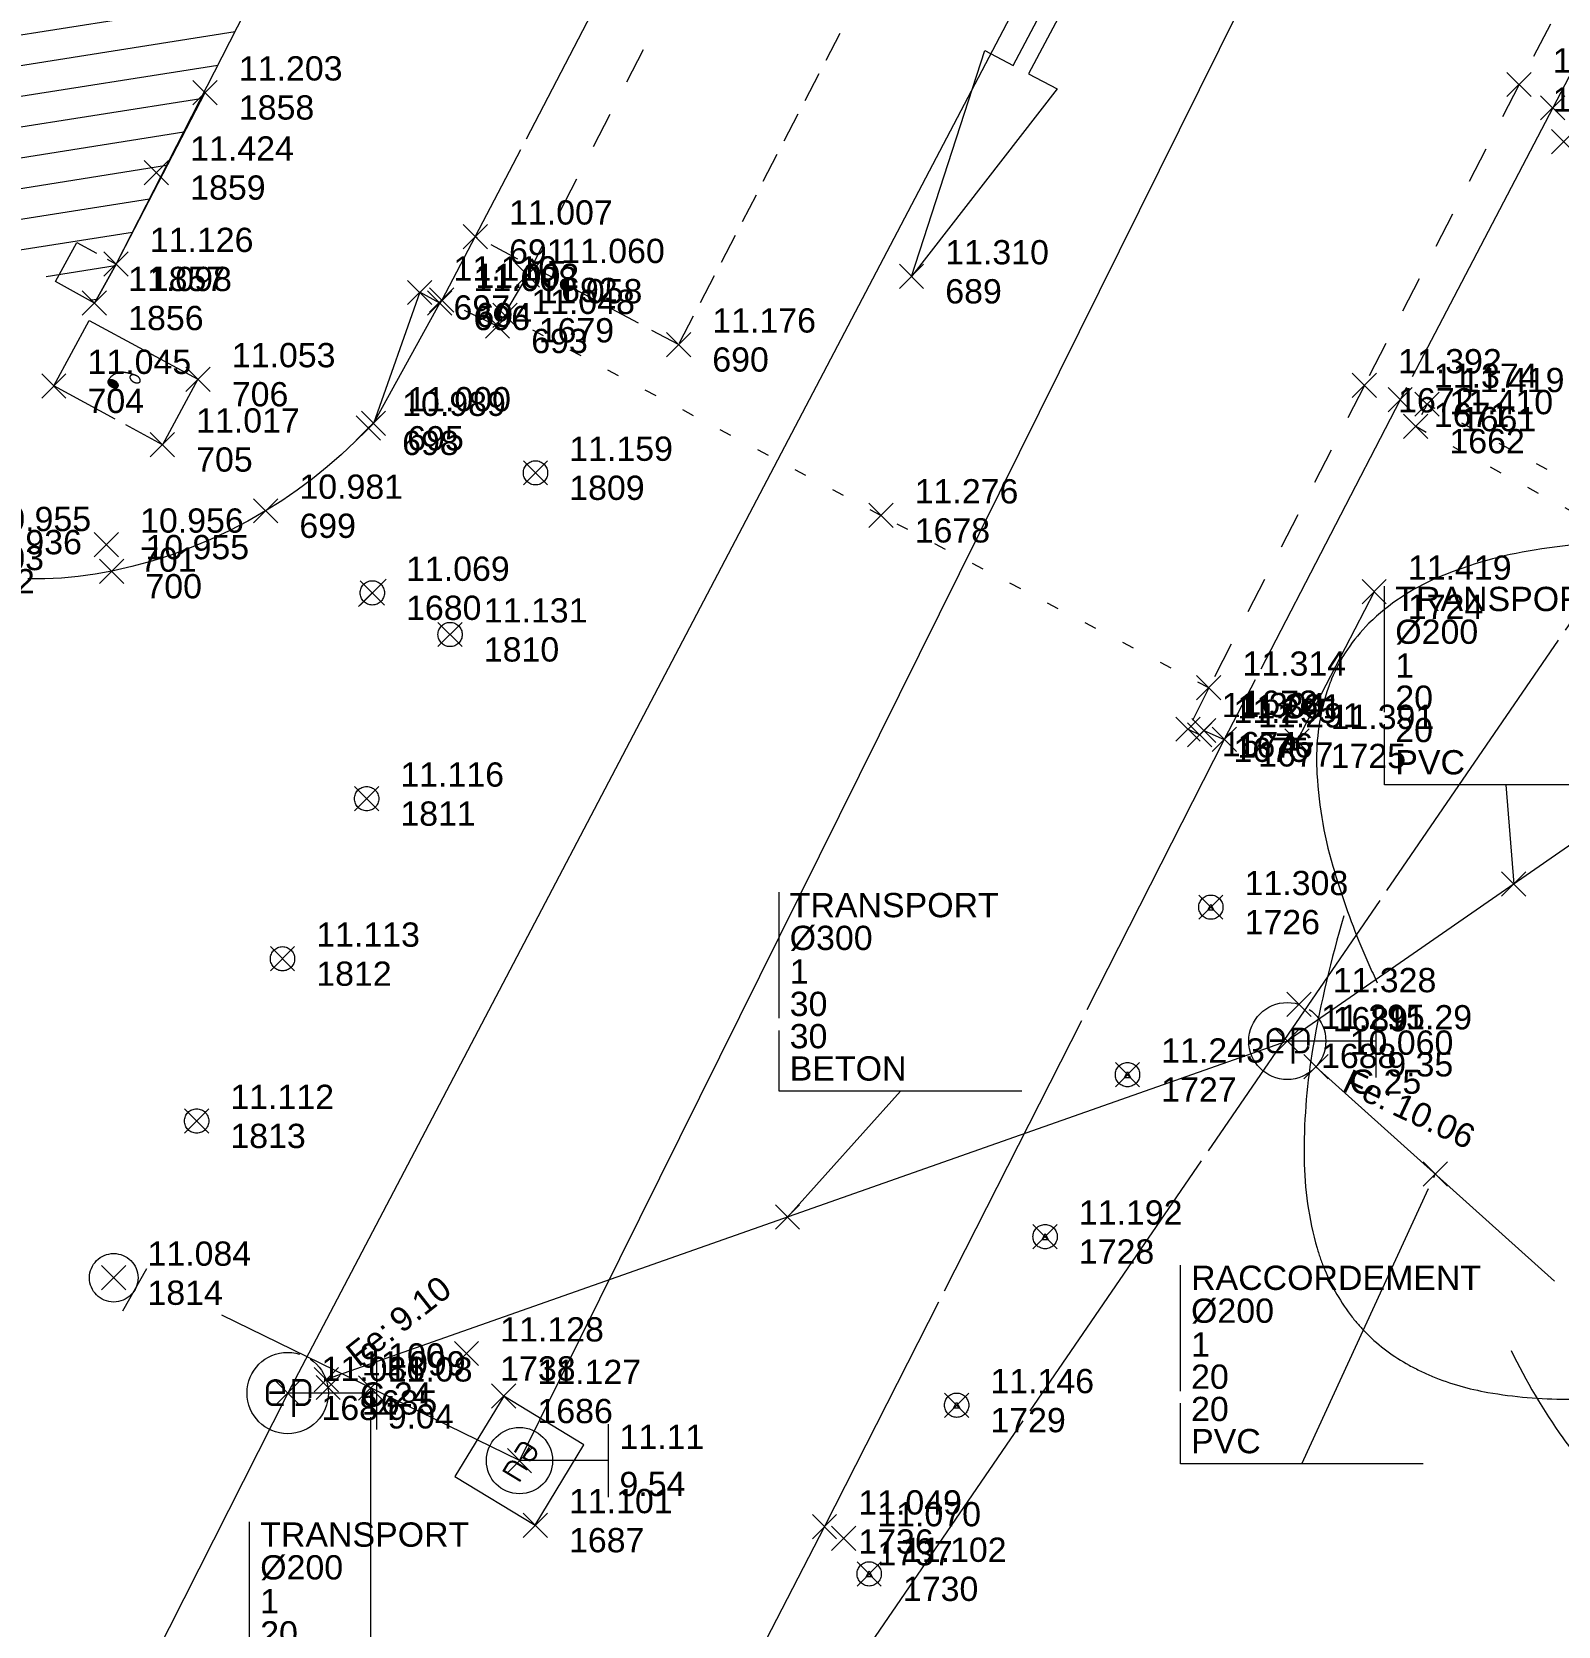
# Model space of a CAD drawing. Header units: metres. Extents: x 1223562 to 1223801, y 7191360 to 7191620.
# Drawn here: x 1223735.55 to 1223748.13, y 7191491.65 to 7191504.78 of the extents above; entities that cross this region are included whole.
import ezdxf
from ezdxf.enums import TextEntityAlignment as Align

# ---------------------------------------------------------------- set-up
doc = ezdxf.new("R2010")
doc.units = ezdxf.units.M
doc.header["$PDMODE"] = 3
doc.header["$PDSIZE"] = 0.1
for name, pattern in [('LL_0822', [2.5, 2.5, 0]), ('LL_0824', [0.35, 0.1, -0.25]), ('LL_0829', [0.6, 0.3, -0.3]), ('Rec_Continu', [2.5, 2.5, 0]), ('RL_1103', [0.375, 0.25, -0.125]), ('RL_1105', [2.5, 2.5, 0]), ('RL_1110', [2.5, 2.5, 0]), ('Socle_Continu', [2.5, 2.5, 0]), ('YL_2901', [2.5, 2.5, 0])]:
    doc.linetypes.add(name, pattern=pattern)
for name, color, linetype, lineweight in [('BATIH_SCS', 201, 'Socle_Continu', 13), ('EAUPO_SCS', 140, 'Socle_Continu', 13), ('JARDI_SCS', 82, 'Socle_Continu', 13), ('MARQU_PSS', 7, 'Socle_Continu', 13), ('MOBUR_SCS', 251, 'Socle_Continu', 13), ('SIGNV_SCS', 20, 'Socle_Continu', 13), ('SIGTA_SCI', 7, 'Socle_Continu', 13), ('SIGTM_SCI', 1, 'Socle_Continu', 13), ('SIGTO_SCI', 255, 'Socle_Continu', 13), ('TELEC_SCS', 3, 'Socle_Continu', 13), ('VOIRI_SCS', 7, 'Socle_Continu', 13)]:
    doc.layers.add(name, color=color, linetype=linetype, lineweight=lineweight)
for name, color, linetype, lineweight, true_color in [('BATIM_SCS', 7, 'Socle_Continu', 13, 0xdf7fff), ('EAUPL_PSI', 5, 'Socle_Continu', 13, 0x0000ff), ('EAUPL_SCI', 5, 'Socle_Continu', 13, 0x0000ff), ('EAUPL_SCS', 5, 'Socle_Continu', 13, 0x0000ff), ('EAUPL_SCT', 5, 'Socle_Continu', 13, 0x0000ff), ('EAUUS_PSI', 7, 'Socle_Continu', 13, 0x7f3f00), ('EAUUS_SCI', 7, 'Socle_Continu', 13, 0x7f3f00), ('EAUUS_SCS', 7, 'Socle_Continu', 13, 0x7f3f00), ('EAUUS_SCT', 7, 'Socle_Continu', 13, 0x7f3f00), ('SIGTS_PSS', 7, 'Socle_Continu', 13, 0x9966cc)]:
    doc.layers.add(name, color=color, linetype=linetype, lineweight=lineweight, true_color=true_color)
doc.styles.add('Reseaux', font='arial.ttf')
doc.styles.get("Standard").update_dxf_attribs({"font": 'arial.ttf'})
doc.styles.add('Style_1', font='WINGDNG2.TTF')
doc.linetypes.add('BL_0101', pattern='A,3,-0.2,0.2,-0.381,["ep",Standard,S=0.254,R=0,X=-0.2,Y=-0.1],-0.381,0.2,-0.2', length=4.562)
doc.linetypes.add('CL_0181', pattern='A,3,-0.15,0.4,-0.381,["eu",Standard,S=0.254,R=0,X=-0.2,Y=-0.1],-0.381,0.4,-0.15', length=4.862)
doc.linetypes.add('NL_0902', pattern='A,0,["U",Style_1,S=0.127,R=0,X=-0.105,Y=-0.085],1', length=1)

# ---------------------------------------------------------------- blocks, each defined once
blk = doc.blocks.new('YP_1521')
at = {"layer": 'SIGTO_SCI', "color": 7, "linetype": 'Socle_Continu'}
blk.add_point((0, 0), dxfattribs=at)
at = {"layer": 'SIGTA_SCI', "linetype": 'Socle_Continu'}
blk.add_attdef('ALT', (0.278, 0.099), '', height=0.2, dxfattribs=at)
at = {"layer": 'SIGTA_SCI', "linetype": 'Socle_Continu', "flags": 9}
blk.add_attdef('CALQUE_ALT', (1.69, -1.18), '', height=0.2, dxfattribs=at)
at = {"layer": 'SIGTM_SCI', "linetype": 'Socle_Continu'}
blk.add_attdef('MAT', (0.278, -0.223), '', height=0.2, dxfattribs=at)
at = {"layer": 'SIGTM_SCI', "linetype": 'Socle_Continu', "flags": 9}
blk.add_attdef('CALQUE_MAT', (1.69, -1.501), '', height=0.2, dxfattribs=at)
at = {"layer": 'SIGTO_SCI', "linetype": 'Socle_Continu', "flags": 9}
for tag, p in [('ID', (1.69, 0.105)), ('NATURE', (1.69, -0.216)), ('FAMILLE', (1.69, -0.538)), ('CALQUE', (1.69, -0.859)), ('PCRS', (1.69, -1.823))]:
    blk.add_attdef(tag, p, '', height=0.2, dxfattribs=at)
blk = doc.blocks.new('MP_2578')
at = {"layer": 'MARQU_PSS', "linetype": 'Rec_Continu'}
blk.add_lwpolyline([(0.5, -0.0875), (0.5, -0.0188), (0, -0.0188), (0, 0.0187), (0.5, 0.0187), (0.5, 0.0875), (1, 0)], close=True, dxfattribs=at)
at = {"layer": 'MARQU_PSS', "linetype": 'Rec_Continu', "flags": 9}
for tag, p in [('ID', (0.4486, -0.465)), ('NATURE', (0.4486, -0.7863)), ('FAMILLE', (0.4486, -1.1075)), ('CALQUE', (0.4486, -1.4288)), ('PCRS', (0.4486, -1.7501))]:
    blk.add_attdef(tag, p, '', height=0.2, dxfattribs=at)
blk = doc.blocks.new('LP_0842')
at = {"layer": 'VOIRI_SCS', "linetype": 'Socle_Continu', "flags": 128}
blk.add_lwpolyline([(1, 0), (1, 0.5), (0, 0)], dxfattribs=at)
at = {"layer": 'VOIRI_SCS', "linetype": 'Socle_Continu', "flags": 9}
for tag, p in [('ID', (1.488, 0.614)), ('NATURE', (1.488, 0.292)), ('FAMILLE', (1.488, -0.029)), ('CALQUE', (1.488, -0.35)), ('PCRS', (1.488, -0.672))]:
    blk.add_attdef(tag, p, '', height=0.2, dxfattribs=at)
blk = doc.blocks.new('TP_1203')
at = {"layer": 'JARDI_SCS', "linetype": 'Socle_Continu'}
for points in [[(0.3171, 0.1998, 0.007667), (0.3097, 0.2185, 0.026874), (0.2793, 0.282, 0.047786), (0.2363, 0.3458, 0.023985), (0.2196, 0.3641, 0.040407), (0.1879, 0.391, 0.05708), (0.1498, 0.4122, 0.021505), (0.1343, 0.4178, 0.075257), (0.0789, 0.4262, 0.004647), (0.0754, 0.4262, 0.067031), (0.0113, 0.4161, 0.025669), (-0.025, 0.4032, 0.024468), (-0.0582, 0.3875, 0.036292), (-0.1329, 0.3405)], [(-0.0204, 0.3686, 0.026081), (-0.1467, 0.3752, 0.000498), (-0.1491, 0.3752, 0.000061), (-0.1493, 0.3752, 0.039737), (-0.2542, 0.3668, 0.05935), (-0.3324, 0.3448, 0.002412), (-0.3355, 0.3435, 0.092506), (-0.393, 0.3053, 0.000753), (-0.3933, 0.305, 0.098491), (-0.4244, 0.2585, 0.011844), (-0.4269, 0.2521, 0.083514), (-0.4371, 0.1912, 0.009601), (-0.437, 0.184, 0.062383), (-0.4234, 0.101, 0.027233), (-0.3998, 0.0339, 0.012932), (-0.386, 0.003)], [(0.3734, -0.1657, 0.034341), (0.42, -0.0853, 0.016386), (0.4306, -0.0619, 0.033024), (0.4472, -0.0128, 0.065516), (0.4552, 0.0476, 0.004498), (0.4551, 0.0518, 0.088708), (0.4437, 0.1085, 0.001985), (0.4432, 0.1097, 0.087204), (0.4129, 0.1572, 0.010127), (0.4065, 0.1639, 0.060799), (0.3628, 0.1981, 0.037701), (0.3113, 0.2242, 0.012492), (0.2934, 0.231, 0.034867), (0.2046, 0.2561)], [(-0.4141, 0.0593, 0.030688), (-0.4401, -0.0515, 0.042762), (-0.4476, -0.1391, 0.002681), (-0.4475, -0.1447, 0.068057), (-0.4366, -0.2203, 0.027564), (-0.4302, -0.2384, 0.0661), (-0.4071, -0.2783, 0.02929), (-0.3949, -0.292, 0.071575), (-0.3592, -0.3187, 0.024959), (-0.3395, -0.3281, 0.055555), (-0.2929, -0.3415, 0.042997), (-0.2266, -0.3473, 0.011964), (-0.2081, -0.3468, 0.03671), (-0.1048, -0.3345)], [(0.064, -0.3627, 0.004702), (0.0762, -0.3679, 0.029397), (0.1549, -0.3952, 0.053456), (0.231, -0.4084, 0.017025), (0.2434, -0.4088, 0.067312), (0.292, -0.4022, 0.029038), (0.3048, -0.3978, 0.085197), (0.3382, -0.3767, 0.008842), (0.3415, -0.3736, 0.097758), (0.3694, -0.3319, 0.000163), (0.3695, -0.3318, 0.072483), (0.3857, -0.2677, 0.026786), (0.3883, -0.2187, 0.018833), (0.387, -0.1842, 0.02958), (0.3734, -0.0814)], [(-0.2735, -0.3064, 0.039486), (-0.23, -0.3798, 0.04359), (-0.1978, -0.4182, 0.016585), (-0.1839, -0.4312, 0.081902), (-0.1391, -0.4591, 0.006579), (-0.1351, -0.4607, 0.089308), (-0.0921, -0.4684, 0.016983), (-0.0837, -0.4681, 0.078527), (-0.037, -0.4569, 0.013117), (-0.0296, -0.4536, 0.063228), (0.0271, -0.4171, 0.02257), (0.0606, -0.3865, 0.018838), (0.0864, -0.3587, 0.027877), (0.1484, -0.2782)]]:
    blk.add_lwpolyline(points, format="xyb", dxfattribs=at)
at = {"layer": 'JARDI_SCS', "linetype": 'Socle_Continu', "flags": 9}
for tag, p in [('ID', (0.8891, 0.2461)), ('NATURE', (0.8891, -0.0752)), ('FAMILLE', (0.8891, -0.3964)), ('CALQUE', (0.8891, -0.7177)), ('PCRS', (0.8891, -1.039))]:
    blk.add_attdef(tag, p, '', height=0.2, dxfattribs=at)
blk = doc.blocks.new('AP_0001')
at = {"layer": 'EAUPO_SCS', "linetype": 'Socle_Continu'}
blk.add_line((0.113, 0.113), (-0.113, -0.113), dxfattribs=at)
blk.add_circle((0, 0), 0.1, dxfattribs=at)
at = {"layer": 'EAUPO_SCS', "linetype": 'Socle_Continu', "flags": 9}
for tag, p in [('ID', (0.809, 0.507)), ('NATURE', (0.809, 0.186)), ('FAMILLE', (0.809, -0.135)), ('CALQUE', (0.809, -0.456)), ('PCRS', (0.809, -0.778))]:
    blk.add_attdef(tag, p, '', height=0.2, dxfattribs=at)
blk = doc.blocks.new('BP_0081')
at = {"layer": 'EAUPL_SCS', "linetype": 'Socle_Continu', "const_width": 0.0333, "flags": 128}
for points in [[(-0.051, -0.144), (-0.176, -0.144, -0.424), (-0.251, -0.069), (-0.251, 0.056, -0.997785), (-0.051, 0.056), (-0.051, 0.006), (-0.226, 0.006)], [(0.073, -0.295), (0.073, 0.156), (0.186, 0.156, -0.410802), (0.273, 0.068), (0.273, -0.062, -0.396178), (0.186, -0.144), (0.098, -0.144)]]:
    blk.add_lwpolyline(points, format="xyb", dxfattribs=at)
at = {"layer": 'EAUPL_SCS', "linetype": 'Socle_Continu'}
blk.add_circle((0, 0), 0.5, dxfattribs=at)
at = {"layer": 'EAUPL_SCS', "linetype": 'Socle_Continu', "flags": 9}
for tag, p in [('ID', (0.931, 0.67)), ('NATURE', (0.931, 0.348)), ('FAMILLE', (0.931, 0.027)), ('CALQUE', (0.931, -0.294)), ('PCRS', (0.931, -0.615)), ('TYPE', (0.931, -0.937))]:
    blk.add_attdef(tag, p, '', height=0.2, dxfattribs=at)
blk = doc.blocks.new('CP_0163')
at = {"layer": 'EAUUS_SCS', "linetype": 'Socle_Continu'}
blk.add_lwpolyline([(0, 0), (1, 0), (1, 1), (0, 1)], close=True, dxfattribs=at)
at = {"layer": 'EAUUS_SCS', "linetype": 'Socle_Continu', "const_width": 0.0235, "flags": 128}
for points in [[(0.45, 0.412), (0.362, 0.412, -0.405328), (0.31, 0.465), (0.31, 0.553, -0.999132), (0.45, 0.553), (0.45, 0.518), (0.327, 0.518)], [(0.538, 0.624), (0.538, 0.474, 0.410802), (0.6, 0.412), (0.679, 0.412), (0.679, 0.624)]]:
    blk.add_lwpolyline(points, format="xyb", dxfattribs=at)
at = {"layer": 'EAUUS_SCS', "linetype": 'Socle_Continu'}
blk.add_circle((0.5, 0.5), 0.353, dxfattribs=at)
at = {"layer": 'EAUUS_SCS', "linetype": 'Socle_Continu', "flags": 9}
for tag, p in [('ID', (1.381, 1.06)), ('NATURE', (1.381, 0.739)), ('FAMILLE', (1.381, 0.417)), ('CALQUE', (1.381, 0.096)), ('PCRS', (1.381, -0.225)), ('TYPE', (1.381, -0.546))]:
    blk.add_attdef(tag, p, '', height=0.2, dxfattribs=at)
blk = doc.blocks.new('NP_0932')
at = {"layer": 'MOBUR_SCS', "linetype": 'Socle_Continu', "flags": 128}
blk.add_lwpolyline([(0, 0.025), (0.025, -0.025), (-0.025, -0.025)], close=True, dxfattribs=at)
at = {"layer": 'MOBUR_SCS', "linetype": 'Socle_Continu'}
blk.add_circle((0, 0), 0.1, dxfattribs=at)
at = {"layer": 'MOBUR_SCS', "linetype": 'Socle_Continu', "flags": 9}
for tag, p in [('ID', (0.745, 0.561)), ('NATURE', (0.745, 0.24)), ('FAMILLE', (0.745, -0.081)), ('CALQUE', (0.745, -0.402)), ('PCRS', (0.745, -0.724))]:
    blk.add_attdef(tag, p, '', height=0.2, dxfattribs=at)
blk = doc.blocks.new('LP_0843')
at = {"layer": 'VOIRI_SCS', "linetype": 'Socle_Continu'}
blk.add_circle((0, 0), 0.1, dxfattribs=at)
at = {"layer": 'VOIRI_SCS', "linetype": 'Socle_Continu', "flags": 9}
for tag, p in [('ID', (0.829, 0.061)), ('NATURE', (0.829, -0.26)), ('FAMILLE', (0.829, -0.582)), ('CALQUE', (0.829, -0.903)), ('PCRS', (0.829, -1.224))]:
    blk.add_attdef(tag, p, '', height=0.2, dxfattribs=at)
blk = doc.blocks.new('HP_0569')
at = {"layer": 'SIGNV_SCS', "linetype": 'Socle_Continu'}
blk.add_line((-0.2, -0.2), (0.2, -0.2), dxfattribs=at)
blk.add_circle((0, 0), 0.2, dxfattribs=at)
at = {"layer": 'SIGNV_SCS', "linetype": 'Socle_Continu', "flags": 9}
for tag, p in [('ID', (0.713, 0.595)), ('NATURE', (0.713, 0.273)), ('FAMILLE', (0.713, -0.048)), ('CALQUE', (0.713, -0.369)), ('PCRS', (0.713, -0.69))]:
    blk.add_attdef(tag, p, '', height=0.2, dxfattribs=at)
blk = doc.blocks.new('RP_1126')
at = {"layer": 'BATIM_SCS', "linetype": 'Socle_Continu', "flags": 128}
blk.add_lwpolyline([(0, 0), (0, 1), (1, 1), (1, 0)], close=True, dxfattribs=at)
at = {"layer": 'BATIM_SCS', "linetype": 'Socle_Continu', "flags": 9}
for tag, p in [('ID', (1.409, 0.991)), ('NATURE', (1.409, 0.67)), ('FAMILLE', (1.409, 0.349)), ('CALQUE', (1.409, 0.028)), ('PCRS', (1.409, -0.294))]:
    blk.add_attdef(tag, p, '', height=0.2, dxfattribs=at)
blk = doc.blocks.new('IP_0645')
at = {"layer": 'TELEC_SCS', "linetype": 'Socle_Continu'}
h = blk.add_hatch(color=256, dxfattribs=at)
edge = h.paths.add_edge_path()
edge.add_ellipse((0.552, 0.603), major_axis=(-0.0325, 0.0325), ratio=1, start_angle=-134.959, end_angle=45.041, ccw=False)
edge.add_ellipse((0.552, 0.603), major_axis=(0.0325, 0.0325), ratio=1, start_angle=135.041, end_angle=315.041, ccw=False)
h = blk.add_hatch(color=256, dxfattribs=at)
edge = h.paths.add_edge_path()
edge.add_ellipse((0.414, 0.404), major_axis=(0.0324, 0.0324), ratio=1, start_angle=-44.959, end_angle=135.041, ccw=False)
edge.add_ellipse((0.414, 0.404), major_axis=(0.0324, 0.0324), ratio=1, start_angle=135.041, end_angle=315.041, ccw=False)
at = {"layer": 'TELEC_SCS', "linetype": 'Socle_Continu', "flags": 128}
blk.add_lwpolyline([(0, 1), (1, 1), (1, 0), (0, 0)], close=True, dxfattribs=at)
at = {"layer": 'TELEC_SCS', "linetype": 'Socle_Continu'}
for points in [[(0.55, 0.649, 0.060394), (0.492, 0.633, 0.025244), (0.47, 0.622, 0.098491)], [(0.598, 0.603, 0.098311), (0.594, 0.621, 0.098491), (0.584, 0.636, 0.098491), (0.57, 0.646, 0.098491), (0.552, 0.649, 0.098491), (0.534, 0.646, 0.098491), (0.52, 0.636, 0.098491), (0.51, 0.621, 0.098491), (0.506, 0.603, 0.000179), (0.506, 0.603, 0.098491)], [(0.413, 0.573, 0.059478), (0.388, 0.529, 0.035459), (0.378, 0.5, 0.098491)], [(0.47, 0.622, 0.070816), (0.429, 0.592, 0.035655), (0.413, 0.573, 0.098491)], [(0.506, 0.603, 0.098311), (0.51, 0.586, 0.098491), (0.52, 0.571, 0.098491), (0.534, 0.561, 0.098491), (0.552, 0.557, 0.098491), (0.57, 0.561, 0.098491), (0.584, 0.571, 0.098491), (0.594, 0.586, 0.098491), (0.598, 0.603, 0.000179), (0.598, 0.603, 0.098491)], [(0.378, 0.5, 0.062521), (0.367, 0.41, 0.003745), (0.367, 0.404, 0.098491)], [(0.46, 0.404, 0.098311), (0.457, 0.422, 0.098491), (0.447, 0.437, 0.098491), (0.432, 0.447, 0.098491), (0.414, 0.45, 0.098491), (0.397, 0.447, 0.098491), (0.382, 0.437, 0.098491), (0.372, 0.422, 0.098491), (0.369, 0.404, 0.000179), (0.369, 0.404, 0.098491)], [(0.369, 0.404, 0.098311), (0.372, 0.387, 0.098491), (0.382, 0.372, 0.098491), (0.397, 0.362, 0.098491), (0.414, 0.359, 0.098491), (0.432, 0.362, 0.098491), (0.447, 0.372, 0.098491), (0.457, 0.387, 0.098491), (0.46, 0.404, 0.000179), (0.46, 0.404, 0.098491)]]:
    blk.add_lwpolyline(points, format="xyb", dxfattribs=at)
at = {"layer": 'TELEC_SCS', "linetype": 'Socle_Continu', "flags": 9}
for tag, p in [('ID', (1.139, 0.951)), ('NATURE', (1.139, 0.63)), ('FAMILLE', (1.139, 0.309)), ('CALQUE', (1.139, -0.012)), ('PCRS', (1.139, -0.334))]:
    blk.add_attdef(tag, p, '', height=0.2, dxfattribs=at)
blk = doc.blocks.new('CP_2101')
at = {"layer": 'EAUUS_PSI', "linetype": 'Socle_Continu'}
blk.add_line((0.733, 0), (0, 0), dxfattribs=at)
at = {"layer": 'EAUUS_PSI', "linetype": 'Socle_Continu', "flags": 128}
blk.add_lwpolyline([(0.733, -0.3), (0.733, 0.3)], dxfattribs=at)
at = {"layer": 'EAUUS_PSI', "linetype": 'Socle_Continu'}
blk.add_point((0, 0), dxfattribs=at)
at = {"layer": 'EAUUS_PSI', "linetype": 'Socle_Continu', "style": 'Reseaux', "flags": 9}
for tag, p in [('ID', (2.525, 0.541)), ('NATURE', (2.525, 0.22))]:
    blk.add_attdef(tag, p, '', height=0.2, dxfattribs=at)
at = {"layer": 'EAUUS_PSI', "linetype": 'Socle_Continu'}
for tag, p in [('TAMPON', (0.824, 0.196)), ('RADIER', (0.824, -0.192))]:
    blk.add_attdef(tag, text='', height=0.2, dxfattribs=at).set_placement(p, align=Align.MIDDLE_LEFT)
at = {"layer": 'EAUUS_PSI', "linetype": 'Socle_Continu', "flags": 9}
for tag, p in [('FAMILLE', (2.525, -0.101)), ('CALQUE', (2.525, -0.423)), ('PCRS', (2.525, -0.744))]:
    blk.add_attdef(tag, p, '', height=0.2, dxfattribs=at)
blk = doc.blocks.new('*U106')
at = {"layer": 'EAUUS_SCI', "linetype": 'Socle_Continu'}
blk.add_line((0, -2.741), (0, 0), dxfattribs=at)
at = {"layer": 'EAUUS_SCI', "linetype": 'Socle_Continu', "flags": 128}
blk.add_lwpolyline([(1, -2.741), (-1, -2.741), (-1, -1.102)], dxfattribs=at)
at = {"layer": 'EAUUS_SCI', "linetype": 'Socle_Continu'}
blk.add_point((0, 0), dxfattribs=at)
at = {"layer": 'EAUUS_SCI', "linetype": 'Socle_Continu', "flags": 9}
for tag, p in [('ID', (2.47, 1.418)), ('NATURE', (2.47, 1.097)), ('FAMILLE', (2.47, 0.776)), ('CALQUE', (2.47, 0.454))]:
    blk.add_attdef(tag, p, '', height=0.2, dxfattribs=at)
at = {"layer": 'EAUUS_SCI', "linetype": 'Socle_Continu'}
for tag, p in [('TYPE', (-0.911, -1.308)), ('DIAM', (-0.911, -1.578)), ('NBR', (-0.911, -1.856)), ('LARG', (-0.911, -2.122)), ('HAUT', (-0.911, -2.388)), ('MATER', (-0.911, -2.654))]:
    blk.add_attdef(tag, p, '', height=0.2, dxfattribs=at)
blk = doc.blocks.new('BP_2051')
at = {"layer": 'EAUPL_PSI', "linetype": 'Socle_Continu'}
blk.add_line((0.733, 0), (0, 0), dxfattribs=at)
at = {"layer": 'EAUPL_PSI', "linetype": 'Socle_Continu', "flags": 128}
blk.add_lwpolyline([(0.733, -0.3), (0.733, 0.3)], dxfattribs=at)
at = {"layer": 'EAUPL_PSI', "linetype": 'Socle_Continu'}
blk.add_point((0, 0), dxfattribs=at)
for tag, p in [('TAMPON', (0.824, 0.196)), ('RADIER', (0.824, -0.192))]:
    blk.add_attdef(tag, text='', height=0.2, dxfattribs=at).set_placement(p, align=Align.MIDDLE_LEFT)
at = {"layer": 'EAUPL_PSI', "linetype": 'Socle_Continu', "style": 'Reseaux', "flags": 9}
for tag, p in [('ID', (2.428, 0.07)), ('NATURE', (2.428, -0.251))]:
    blk.add_attdef(tag, p, '', height=0.2, dxfattribs=at)
at = {"layer": 'EAUPL_PSI', "linetype": 'Socle_Continu', "flags": 9}
for tag, p in [('FAMILLE', (2.428, -0.573)), ('CALQUE', (2.428, -0.894)), ('PCRS', (2.428, -1.215))]:
    blk.add_attdef(tag, p, '', height=0.2, dxfattribs=at)
blk = doc.blocks.new('*U119')
at = {"layer": 'EAUPL_SCI', "linetype": 'Socle_Continu'}
blk.add_line((0.93, 1.038), (0, 0), dxfattribs=at)
at = {"layer": 'EAUPL_SCI', "linetype": 'Socle_Continu', "flags": 128}
blk.add_lwpolyline([(1.93, 1.038), (-0.07, 1.038), (-0.07, 2.677)], dxfattribs=at)
at = {"layer": 'EAUPL_SCI', "linetype": 'Socle_Continu'}
blk.add_point((0, 0), dxfattribs=at)
for tag, p in [('TYPE', (0.018, 2.471)), ('DIAM', (0.018, 2.201)), ('NBR', (0.018, 1.923)), ('LARG', (0.018, 1.657)), ('HAUT', (0.018, 1.391)), ('MATER', (0.018, 1.125))]:
    blk.add_attdef(tag, p, '', height=0.2, dxfattribs=at)
at = {"layer": 'EAUPL_SCI', "linetype": 'Socle_Continu', "flags": 9}
for tag, p in [('ID', (2.47, 1.418)), ('NATURE', (2.47, 1.097)), ('FAMILLE', (2.47, 0.776)), ('CALQUE', (2.47, 0.454))]:
    blk.add_attdef(tag, p, '', height=0.2, dxfattribs=at)
blk = doc.blocks.new('BP_0095')
at = {"layer": 'EAUPL_SCI', "linetype": 'Socle_Continu'}
blk.add_point((0, 0), dxfattribs=at)
at = {"layer": 'EAUPL_SCI', "linetype": 'Socle_Continu', "insert": (0.268, 0.01), "char_height": 0.2, "attachment_point": 4}
blk.add_mtext_dynamic_manual_height_columns('\\pxql;Fe:', width=0.46273, gutter_width=1, heights=[0], dxfattribs=at)
at = {"layer": 'EAUPL_SCI', "linetype": 'Socle_Continu'}
blk.add_attdef('FE', text='', height=0.2, dxfattribs=at).set_placement((0.722, 0.01), align=Align.MIDDLE_LEFT)
at = {"layer": 'EAUPL_SCI', "linetype": 'Socle_Continu', "style": 'Reseaux', "flags": 9}
for tag, p in [('ID', (1.737, -0.12)), ('NATURE', (1.737, -0.441))]:
    blk.add_attdef(tag, p, '', height=0.2, dxfattribs=at)
at = {"layer": 'EAUPL_SCI', "linetype": 'Socle_Continu', "flags": 9}
for tag, p in [('FAMILLE', (1.737, -0.763)), ('CALQUE', (1.737, -1.084)), ('PCRS', (1.737, -1.405))]:
    blk.add_attdef(tag, p, '', height=0.2, dxfattribs=at)
blk = doc.blocks.new('*U122')
at = {"layer": 'EAUPL_SCI', "linetype": 'Socle_Continu'}
blk.add_line((-1.1, -2.389), (0, 0), dxfattribs=at)
at = {"layer": 'EAUPL_SCI', "linetype": 'Socle_Continu', "flags": 128}
blk.add_lwpolyline([(-0.1, -2.389), (-2.1, -2.389), (-2.1, -0.75)], dxfattribs=at)
at = {"layer": 'EAUPL_SCI', "linetype": 'Socle_Continu'}
blk.add_point((0, 0), dxfattribs=at)
at = {"layer": 'EAUPL_SCI', "linetype": 'Socle_Continu', "flags": 9}
for tag, p in [('ID', (2.47, 1.418)), ('NATURE', (2.47, 1.097)), ('FAMILLE', (2.47, 0.776)), ('CALQUE', (2.47, 0.454))]:
    blk.add_attdef(tag, p, '', height=0.2, dxfattribs=at)
at = {"layer": 'EAUPL_SCI', "linetype": 'Socle_Continu'}
for tag, p in [('TYPE', (-2.012, -0.955)), ('DIAM', (-2.012, -1.226)), ('NBR', (-2.012, -1.504)), ('LARG', (-2.012, -1.77)), ('HAUT', (-2.012, -2.036)), ('MATER', (-2.012, -2.301))]:
    blk.add_attdef(tag, p, '', height=0.2, dxfattribs=at)
blk = doc.blocks.new('*U123')
at = {"layer": 'EAUPL_SCI', "linetype": 'Socle_Continu'}
blk.add_line((-0.064, 0.817), (0, 0), dxfattribs=at)
at = {"layer": 'EAUPL_SCI', "linetype": 'Socle_Continu', "flags": 128}
blk.add_lwpolyline([(0.936, 0.817), (-1.064, 0.817), (-1.064, 2.455)], dxfattribs=at)
at = {"layer": 'EAUPL_SCI', "linetype": 'Socle_Continu'}
blk.add_point((0, 0), dxfattribs=at)
for tag, p in [('TYPE', (-0.976, 2.25)), ('DIAM', (-0.976, 1.98)), ('NBR', (-0.976, 1.701)), ('LARG', (-0.976, 1.436)), ('HAUT', (-0.976, 1.17)), ('MATER', (-0.976, 0.904))]:
    blk.add_attdef(tag, p, '', height=0.2, dxfattribs=at)
at = {"layer": 'EAUPL_SCI', "linetype": 'Socle_Continu', "flags": 9}
for tag, p in [('ID', (2.47, 1.418)), ('NATURE', (2.47, 1.097)), ('FAMILLE', (2.47, 0.776)), ('CALQUE', (2.47, 0.454))]:
    blk.add_attdef(tag, p, '', height=0.2, dxfattribs=at)

msp = doc.modelspace()

# ---------------------------------------------------------------- hatches: boundary and pattern name
at = {"layer": 'BATIH_SCS', "linetype": 'Socle_Continu'}
h = msp.add_hatch(dxfattribs=at)
h.set_pattern_fill('RL_1107', color=256, angle=324, pattern_type=2)
h.set_pattern_definition([(9, (0, 0), (-0.03910861626, 0.246922085149), [])])
h.paths.add_polyline_path([(1223752.918, 7191534.909), (1223752.916, 7191534.91), (1223752.881, 7191534.826), (1223752.765, 7191534.597), (1223752.631, 7191534.377), (1223752.445, 7191534.114), (1223752.242, 7191533.865), (1223752.357, 7191533.805), (1223751.494, 7191532.151), (1223751.423, 7191532.188), (1223751.032, 7191531.436), (1223751.032, 7191531.435), (1223750.753, 7191530.898), (1223750.357, 7191530.139), (1223750.428, 7191530.102), (1223750.076, 7191529.428), (1223750.005, 7191529.465), (1223748.932, 7191527.403), (1223749.003, 7191527.366), (1223748.591, 7191526.584), (1223748.71, 7191526.516), (1223748.074, 7191525.294), (1223747.954, 7191525.354), (1223747.59, 7191524.66), (1223747.643, 7191524.633), (1223747.41, 7191524.178), (1223746.787, 7191523.012), (1223743.546, 7191516.711), (1223743.386, 7191516.785), (1223743.313, 7191516.608), (1223742.583, 7191515.194), (1223741.934, 7191513.92), (1223741.357, 7191512.813), (1223740.955, 7191512.044), (1223740.491, 7191511.13), (1223737.493, 7191505.304), (1223736.247, 7191502.87), (1223736.069, 7191502.548), (1223733.443, 7191503.998), (1223750.149, 7191536.237), (1223752.18, 7191538.293), (1223752.391, 7191538.087), (1223752.47, 7191538.155), (1223752.735, 7191537.889), (1223753.322, 7191535.71), (1223753.201, 7191535.342), (1223753.106, 7191535.368), (1223753.075, 7191535.301)])
h.paths.add_polyline_path([(1223742.882, 7191516.137), (1223742.832, 7191516.039), (1223742.78, 7191516.128)], flags=16)
h.paths.add_polyline_path([(1223742.133, 7191514.692), (1223742.085, 7191514.596), (1223742.032, 7191514.683)], flags=16)
h.paths.add_polyline_path([(1223747.061, 7191523.708), (1223746.983, 7191523.563), (1223746.94, 7191523.695), (1223746.927, 7191523.671)], flags=16)
h.paths.add_polyline_path([(1223741.105, 7191512.517), (1223741.055, 7191512.421), (1223741.003, 7191512.509)], flags=16)
h.paths.add_polyline_path([(1223739.079, 7191508.941), (1223739.023, 7191508.826), (1223738.974, 7191508.922)], flags=16)
h.paths.add_polyline_path([(1223749.331, 7191528.444), (1223749.343, 7191528.502), (1223749.357, 7191528.516), (1223749.339, 7191528.482), (1223749.331, 7191528.444), (1223749.359, 7191528.429), (1223749.377, 7191528.441), (1223749.403, 7191528.492), (1223749.43, 7191528.52), (1223749.458, 7191528.506), (1223749.446, 7191528.448), (1223749.433, 7191528.434), (1223749.45, 7191528.467), (1223749.458, 7191528.506), (1223749.43, 7191528.52), (1223749.403, 7191528.492), (1223749.368, 7191528.425)], flags=16)
h.paths.add_polyline_path([(1223750.754, 7191531.175), (1223750.766, 7191531.233), (1223750.78, 7191531.247), (1223750.762, 7191531.213), (1223750.754, 7191531.175), (1223750.782, 7191531.16), (1223750.8, 7191531.172), (1223750.826, 7191531.223), (1223750.853, 7191531.251), (1223750.881, 7191531.237), (1223750.869, 7191531.179), (1223750.856, 7191531.165), (1223750.873, 7191531.198), (1223750.881, 7191531.237), (1223750.853, 7191531.251), (1223750.826, 7191531.223), (1223750.791, 7191531.155)], flags=16)
h.paths.add_polyline_path([(1223752.9, 7191535.101), (1223752.904, 7191535.142), (1223752.913, 7191535.153), (1223752.903, 7191535.128), (1223752.9, 7191535.101), (1223752.914, 7191535.096), (1223752.92, 7191535.093), (1223752.932, 7191535.102), (1223752.947, 7191535.139), (1223752.963, 7191535.161), (1223752.97, 7191535.158), (1223752.984, 7191535.153), (1223752.979, 7191535.112), (1223752.971, 7191535.101), (1223752.981, 7191535.126), (1223752.984, 7191535.153), (1223752.963, 7191535.161), (1223752.947, 7191535.139), (1223752.927, 7191535.09)], flags=16)

# ---------------------------------------------------------------- linework, layer by layer
at = {"layer": 'BATIM_SCS', "linetype": 'RL_1105'}
msp.add_polyline3d([(1223736.069, 7191502.548, 11.098), (1223736.247, 7191502.87, 11.126), (1223737.493, 7191505.304, 11.25), (1223740.491, 7191511.13, 11.478), (1223740.955, 7191512.044, 11.503), (1223741.357, 7191512.813, 11.488), (1223741.934, 7191513.92, 11.575), (1223742.583, 7191515.194, 11.655), (1223743.313, 7191516.608, 11.721), (1223743.386, 7191516.785, 11.721), (1223743.546, 7191516.711, 11.711), (1223746.787, 7191523.012, 11.957), (1223747.41, 7191524.178, 11.992), (1223747.643, 7191524.633, 11.997)], dxfattribs=at)
at = {"layer": 'BATIM_SCS', "linetype": 'RL_1103'}
msp.add_polyline3d([(1223743.184, 7191510.727, 11.302), (1223744.813, 7191509.815, 11.467), (1223743.246, 7191506.768, 11.367), (1223740.883, 7191502.206, 11.176), (1223739.208, 7191503.096, 11.007)], dxfattribs=at)
at = {"layer": 'BATIM_SCS', "linetype": 'RL_1110'}
msp.add_polyline3d([(1223736.247, 7191502.87, 11.126), (1223736.981, 7191504.283, 11.203)], dxfattribs=at)
at = {"layer": 'EAUPL_SCT', "linetype": 'BL_0101'}
for points in [[(1223751.598, 7191520.119, 9.9), (1223737.662, 7191493.566, 9.1)], [(1223749.632, 7191499.053, 9.44), (1223745.9, 7191496.467, 9.35)], [(1223745.9, 7191496.467, 9.35), (1223737.979, 7191493.677, 9.1)], [(1223748.101, 7191494.488, 10.06), (1223746.136, 7191496.255, 10.06)], [(1223737.662, 7191493.566, 9.1), (1223707.578, 7191434.086, 2.45)]]:
    msp.add_polyline3d(points, dxfattribs=at)
at = {"layer": 'EAUUS_SCT', "linetype": 'CL_0181'}
for points in [[(1223752.091, 7191518.255, 10.44), (1223739.572, 7191493.009, 9.54)], [(1223739.572, 7191493.009, 9.54), (1223737.12, 7191494.208, 9.54)]]:
    msp.add_polyline3d(points, dxfattribs=at)
at = {"layer": 'MOBUR_SCS', "linetype": 'NL_0902'}
msp.add_polyline3d([(1223746.616, 7191500.169, 11.419), (1223745.979, 7191498.939, 11.391)], dxfattribs=at)
at = {"layer": 'SIGTS_PSS', "linetype": 'YL_2901'}
msp.add_polyline3d([(1223754.624, 7191615.542, 13.233), (1223774.768, 7191564.41, 13.107), (1223759.899, 7191516.921, 12.089), (1223739.481, 7191487.157, 10.877), (1223712.27, 7191430.488, 6.902), (1223666.985, 7191365.329, 3.888), (1223604.313, 7191397.356, 4.87), (1223562.746, 7191366.34, 4.088)], dxfattribs=at)
at = {"layer": 'VOIRI_SCS', "linetype": 'LL_0829'}
for points in [[(1223769.425, 7191560.247, 13.072), (1223766.949, 7191555.533, 12.886), (1223764.97, 7191551.709, 12.728), (1223762.659, 7191547.281, 12.588), (1223762.626, 7191547.283, 12.59), (1223761.802, 7191545.64, 12.528), (1223760.524, 7191543.187, 12.456), (1223758.17, 7191538.723, 12.327), (1223756.846, 7191536.066, 12.249), (1223754.37, 7191531.312, 12.113), (1223750.366, 7191523.521, 11.867), (1223750.044, 7191522.952, 11.834), (1223746.156, 7191515.393, 11.549), (1223744.617, 7191512.385, 11.424), (1223743.605, 7191510.507, 11.344), (1223739.637, 7191502.779, 11.06), (1223739.391, 7191502.359, 11.048), (1223738.931, 7191502.573, 11.002)], [(1223755.556, 7191519.257, 11.877), (1223753.176, 7191514.7, 11.727), (1223752.223, 7191512.822, 11.66), (1223751.117, 7191510.699, 11.627), (1223747.81, 7191504.349, 11.463), (1223746.535, 7191501.87, 11.392), (1223745.252, 7191499.378, 11.314), (1223745.082, 7191499.037, 11.304), (1223745.178, 7191498.99, 11.295), (1223745.212, 7191499.026, 11.301), (1223745.381, 7191498.952, 11.291)]]:
    msp.add_polyline3d(points, dxfattribs=at)
at = {"layer": 'VOIRI_SCS', "linetype": 'LL_0822'}
for points in [[(1223744.133, 7191512.6, 11.377), (1223743.184, 7191510.727, 11.302), (1223739.208, 7191503.096, 11.007), (1223738.931, 7191502.573, 11.002), (1223738.915, 7191502.548, 11.008)], [(1223751.417, 7191510.567, 11.608), (1223748.088, 7191504.157, 11.44), (1223746.83, 7191501.751, 11.374), (1223745.381, 7191498.952, 11.291), (1223742.086, 7191492.466, 11.049), (1223738.867, 7191486.237, 10.795)], [(1223738.369, 7191501.557, 11), (1223738.915, 7191502.548, 11.008)], [(1223738.369, 7191501.557, 11), (1223738.327, 7191501.519, 10.989)], [(1223738.327, 7191501.519, 10.989), (1223738.218, 7191501.408, 10.988), (1223738.105, 7191501.301, 10.987), (1223737.987, 7191501.198, 10.986), (1223737.866, 7191501.101, 10.984), (1223737.74, 7191501.007, 10.983), (1223737.612, 7191500.919, 10.982), (1223737.48, 7191500.836, 10.981), (1223737.332, 7191500.751, 10.978), (1223737.18, 7191500.672, 10.974), (1223737.025, 7191500.599, 10.971), (1223736.867, 7191500.533, 10.968), (1223736.706, 7191500.474, 10.965), (1223736.543, 7191500.421, 10.961), (1223736.378, 7191500.376, 10.958), (1223736.211, 7191500.338, 10.955), (1223736.074, 7191500.313, 10.953), (1223735.936, 7191500.294, 10.951), (1223735.798, 7191500.282, 10.949), (1223735.659, 7191500.276, 10.947), (1223735.52, 7191500.277, 10.945)]]:
    msp.add_polyline3d(points, dxfattribs=at)
at = {"layer": 'VOIRI_SCS', "linetype": 'LL_0824'}
msp.add_polyline3d([(1223745.252, 7191499.378, 11.314), (1223742.551, 7191500.798, 11.276), (1223739.452, 7191502.447, 11.058)], dxfattribs=at)
msp.add_polyline3d([(1223752.126, 7191501.714, 11.677), (1223751.941, 7191501.809, 11.656), (1223750.809, 7191499.672, 11.642), (1223747.052, 7191501.715, 11.419), (1223746.958, 7191501.533, 11.41), (1223750.885, 7191499.392, 11.633)], close=True, dxfattribs=at)

# ---------------------------------------------------------------- block references
at = {"layer": 'BATIM_SCS', "color": 201, "linetype": 'Socle_Continu', "xscale": 0.3675647816750543, "yscale": 0.3675647816750543, "rotation": 61.09583055384971}
msp.add_blockref('RP_1126', (1223736.069, 7191502.548, 11.098), dxfattribs=at)
at = {"layer": 'EAUPL_PSI', "linetype": 'Socle_Continu'}
ref = msp.add_blockref('BP_2051', (1223745.9, 7191496.467, 11.295), dxfattribs=at)
ref.add_attrib('TAMPON', '11.29', dxfattribs={"linetype": 'Socle_Continu', "height": 0.2}).set_placement((1223746.724, 7191496.663), align=Align.MIDDLE_LEFT)
ref.add_attrib('RADIER', '9.35', dxfattribs={"linetype": 'Socle_Continu', "height": 0.2}).set_placement((1223746.724, 7191496.275), align=Align.MIDDLE_LEFT)
ref = msp.add_blockref('BP_2051', (1223737.662, 7191493.566, 11.086), dxfattribs=at)
ref.add_attrib('TAMPON', '11.08', dxfattribs={"linetype": 'Socle_Continu', "height": 0.2}).set_placement((1223738.486, 7191493.761), align=Align.MIDDLE_LEFT)
ref.add_attrib('RADIER', '9.04', dxfattribs={"linetype": 'Socle_Continu', "height": 0.2}).set_placement((1223738.486, 7191493.374), align=Align.MIDDLE_LEFT)
at = {"layer": 'EAUPL_SCI', "linetype": 'Socle_Continu'}
for name, p, values in [('*U123', (1223747.766, 7191497.76), {'TYPE': 'TRANSPORT', 'DIAM': 'Ø200', 'NBR': '1', 'LARG': '20', 'HAUT': '20', 'MATER': 'PVC'}), ('*U119', (1223741.781, 7191495.016), {'TYPE': 'TRANSPORT', 'DIAM': 'Ø300', 'NBR': '1', 'LARG': '30', 'HAUT': '30', 'MATER': 'BETON'}), ('*U122', (1223747.119, 7191495.371), {'TYPE': 'RACCORDEMENT', 'DIAM': 'Ø200', 'NBR': '1', 'LARG': '20', 'HAUT': '20', 'MATER': 'PVC'})]:
    msp.add_blockref(name, p, dxfattribs=at).add_auto_attribs(values)
for p, rotation, values in [((1223746.136, 7191496.255, 10.06), 334.9089260056183, {'FE': '10.06'}), ((1223737.979, 7191493.677, 9.1), 38.21274900229732, {'FE': '9.10'})]:
    msp.add_blockref('BP_0095', p, dxfattribs=dict(at, rotation=rotation)).add_auto_attribs(values)
at = {"layer": 'EAUPL_SCS', "linetype": 'Socle_Continu'}
for p, xscale, yscale in [((1223745.9, 7191496.467, 11.295), 0.6346718331842313, 0.6346718331842313), ((1223737.662, 7191493.566, 11.086), 0.6707542919877754, 0.6707542919877754)]:
    msp.add_blockref('BP_0081', p, dxfattribs=dict(at, xscale=xscale, yscale=yscale))
at = {"layer": 'EAUPO_SCS', "linetype": 'Socle_Continu'}
msp.add_blockref('AP_0001', (1223738.359, 7191500.16, 11.069), dxfattribs=at)
at = {"layer": 'EAUUS_PSI', "linetype": 'Socle_Continu'}
msp.add_blockref('CP_2101', (1223739.572, 7191493.009, 11.11), dxfattribs=at).add_auto_attribs({'TAMPON': '11.11', 'RADIER': '9.54'})
at = {"layer": 'EAUUS_SCI', "linetype": 'Socle_Continu'}
msp.add_blockref('*U106', (1223738.346, 7191493.608), dxfattribs=at).add_auto_attribs({'TYPE': 'TRANSPORT', 'DIAM': 'Ø200', 'NBR': '1', 'LARG': '20', 'HAUT': '20', 'MATER': 'BETON'})
at = {"layer": 'EAUUS_SCS', "linetype": 'Socle_Continu', "xscale": 0.7740217569496098, "yscale": 0.7740217569496098, "rotation": 238.7368196923563}
msp.add_blockref('CP_0163', (1223739.442, 7191493.541, 11.127), dxfattribs=at)
at = {"layer": 'JARDI_SCS', "linetype": 'Socle_Continu', "xscale": 9.798289198680562, "yscale": 9.798289198680562}
msp.add_blockref('TP_1203', (1223750.424, 7191496.918, 11.708), dxfattribs=at)
at = {"layer": 'MARQU_PSS', "linetype": 'Socle_Continu', "xscale": 3.854628013139263, "yscale": 3.854628013139263, "rotation": 242.1297551450712}
msp.add_blockref('MP_2578', (1223744.605, 7191506.175, 11.434), dxfattribs=at)
at = {"layer": 'MOBUR_SCS', "linetype": 'Socle_Continu'}
for p in [(1223745.27, 7191497.57, 11.308), (1223744.583, 7191496.19, 11.243), (1223743.904, 7191494.855, 11.192), (1223743.175, 7191493.466, 11.146), (1223742.454, 7191492.076, 11.102)]:
    msp.add_blockref('NP_0932', p, dxfattribs=at)
at = {"layer": 'SIGNV_SCS', "linetype": 'Socle_Continu', "rotation": 60.45406115903567}
msp.add_blockref('HP_0569', (1223736.228, 7191494.516, 11.084), dxfattribs=at)
at = {"layer": 'SIGTO_SCI', "linetype": 'Socle_Continu'}
for p, values in [((1223736.981, 7191504.283, 11.203), {'ALT': '11.203', 'MAT': '1858'}), ((1223747.81, 7191504.349, 11.463), {'ALT': '11.463', 'MAT': '1670'}), ((1223748.088, 7191504.157, 11.44), {'ALT': '11.440', 'MAT': '1669'}), ((1223748.178, 7191503.879, 11.469), {'ALT': '11.469', 'MAT': '1668'}), ((1223736.58, 7191503.623, 11.424), {'ALT': '11.424', 'MAT': '1859'}), ((1223739.208, 7191503.096, 11.007), {'ALT': '11.007', 'MAT': '691'}), ((1223736.247, 7191502.87, 11.126), {'ALT': '11.126', 'MAT': '1857'}), ((1223739.637, 7191502.779, 11.06), {'ALT': '11.060', 'MAT': '692'}), ((1223742.803, 7191502.768, 11.31), {'ALT': '11.310', 'MAT': '689'}), ((1223738.75, 7191502.635, 11.11), {'ALT': '11.110', 'MAT': '697'}), ((1223738.931, 7191502.573, 11.002), {'ALT': '11.002', 'MAT': '694'}), ((1223736.069, 7191502.548, 11.098), {'ALT': '11.098', 'MAT': '1856'}), ((1223738.915, 7191502.548, 11.008), {'ALT': '11.008', 'MAT': '696'}), ((1223739.452, 7191502.447, 11.058), {'ALT': '11.058', 'MAT': '1679'}), ((1223739.391, 7191502.359, 11.048), {'ALT': '11.048', 'MAT': '693'}), ((1223740.883, 7191502.206, 11.176), {'ALT': '11.176', 'MAT': '690'}), ((1223736.923, 7191501.92, 11.053), {'ALT': '11.053', 'MAT': '706'}), ((1223735.734, 7191501.865, 11.045), {'ALT': '11.045', 'MAT': '704'}), ((1223746.535, 7191501.87, 11.392), {'ALT': '11.392', 'MAT': '1672'}), ((1223746.83, 7191501.751, 11.374), {'ALT': '11.374', 'MAT': '1671'}), ((1223747.052, 7191501.715, 11.419), {'ALT': '11.419', 'MAT': '1661'}), ((1223738.327, 7191501.519, 10.989), {'ALT': '10.989', 'MAT': '698'}), ((1223738.369, 7191501.557, 11), {'ALT': '11.000', 'MAT': '695'}), ((1223746.958, 7191501.533, 11.41), {'ALT': '11.410', 'MAT': '1662'}), ((1223736.629, 7191501.382, 11.017), {'ALT': '11.017', 'MAT': '705'}), ((1223739.704, 7191501.149, 11.159), {'ALT': '11.159', 'MAT': '1809'}), ((1223737.48, 7191500.836, 10.981), {'ALT': '10.981', 'MAT': '699'}), ((1223742.551, 7191500.798, 11.276), {'ALT': '11.276', 'MAT': '1678'}), ((1223734.909, 7191500.57, 10.955), {'ALT': '10.955', 'MAT': '703'}), ((1223736.167, 7191500.557, 10.956), {'ALT': '10.956', 'MAT': '701'}), ((1223734.833, 7191500.379, 10.936), {'ALT': '10.936', 'MAT': '702'}), ((1223736.211, 7191500.338, 10.955), {'ALT': '10.955', 'MAT': '700'}), ((1223738.359, 7191500.16, 11.069), {'ALT': '11.069', 'MAT': '1680'}), ((1223746.616, 7191500.169, 11.419), {'ALT': '11.419', 'MAT': '1724'}), ((1223739, 7191499.817, 11.131), {'ALT': '11.131', 'MAT': '1810'}), ((1223745.252, 7191499.378, 11.314), {'ALT': '11.314', 'MAT': '1673'}), ((1223745.082, 7191499.037, 11.304), {'ALT': '11.304', 'MAT': '1674'}), ((1223745.212, 7191499.026, 11.301), {'ALT': '11.301', 'MAT': '1676'}), ((1223745.178, 7191498.99, 11.295), {'ALT': '11.295', 'MAT': '1675'}), ((1223745.381, 7191498.952, 11.291), {'ALT': '11.291', 'MAT': '1677'}), ((1223745.979, 7191498.939, 11.391), {'ALT': '11.391', 'MAT': '1725'}), ((1223738.312, 7191498.464, 11.116), {'ALT': '11.116', 'MAT': '1811'}), ((1223745.27, 7191497.57, 11.308), {'ALT': '11.308', 'MAT': '1726'}), ((1223737.619, 7191497.145, 11.113), {'ALT': '11.113', 'MAT': '1812'}), ((1223745.996, 7191496.77, 11.328), {'ALT': '11.328', 'MAT': '1689'}), ((1223745.9, 7191496.467, 11.295), {'ALT': '11.295', 'MAT': '1688'}), ((1223744.583, 7191496.19, 11.243), {'ALT': '11.243', 'MAT': '1727'}), ((1223746.136, 7191496.255, 10.06), {'ALT': '10.060', 'MAT': 'C.25'}), ((1223736.911, 7191495.808, 11.112), {'ALT': '11.112', 'MAT': '1813'}), ((1223743.904, 7191494.855, 11.192), {'ALT': '11.192', 'MAT': '1728'}), ((1223736.228, 7191494.516, 11.084), {'ALT': '11.084', 'MAT': '1814'}), ((1223739.135, 7191493.892, 11.128), {'ALT': '11.128', 'MAT': '1738'}), ((1223737.979, 7191493.677, 9.1), {'ALT': '9.100', 'MAT': 'C.24'}), ((1223737.662, 7191493.566, 11.086), {'ALT': '11.086', 'MAT': '1684'}), ((1223737.995, 7191493.612, 11.099), {'ALT': '11.099', 'MAT': '1685'}), ((1223739.442, 7191493.541, 11.127), {'ALT': '11.127', 'MAT': '1686'}), ((1223743.175, 7191493.466, 11.146), {'ALT': '11.146', 'MAT': '1729'}), ((1223739.702, 7191492.477, 11.101), {'ALT': '11.101', 'MAT': '1687'}), ((1223742.086, 7191492.466, 11.049), {'ALT': '11.049', 'MAT': '1736'}), ((1223742.243, 7191492.369, 11.07), {'ALT': '11.070', 'MAT': '1737'}), ((1223742.454, 7191492.076, 11.102), {'ALT': '11.102', 'MAT': '1730'})]:
    msp.add_blockref('YP_1521', p, dxfattribs=at).add_auto_attribs(values)
at = {"layer": 'TELEC_SCS', "linetype": 'Socle_Continu', "xscale": 1.0174, "yscale": 0.6131, "rotation": 331.6061369915694}
msp.add_blockref('IP_0645', (1223735.734, 7191501.865, 11.045), dxfattribs=at)
at = {"layer": 'VOIRI_SCS', "linetype": 'Socle_Continu', "xscale": 1.1312, "yscale": 0.372713704982171, "zscale": 2.000000000849363, "rotation": 61.13615254613842}
msp.add_blockref('LP_0842', (1223738.369, 7191501.557, 11), dxfattribs=at)
at = {"layer": 'VOIRI_SCS', "linetype": 'Socle_Continu'}
for p in [(1223739.704, 7191501.149, 11.159), (1223739, 7191499.817, 11.131), (1223738.312, 7191498.464, 11.116), (1223737.619, 7191497.145, 11.113), (1223736.911, 7191495.808, 11.112)]:
    msp.add_blockref('LP_0843', p, dxfattribs=at)

doc.saveas('drawing.dxf')
